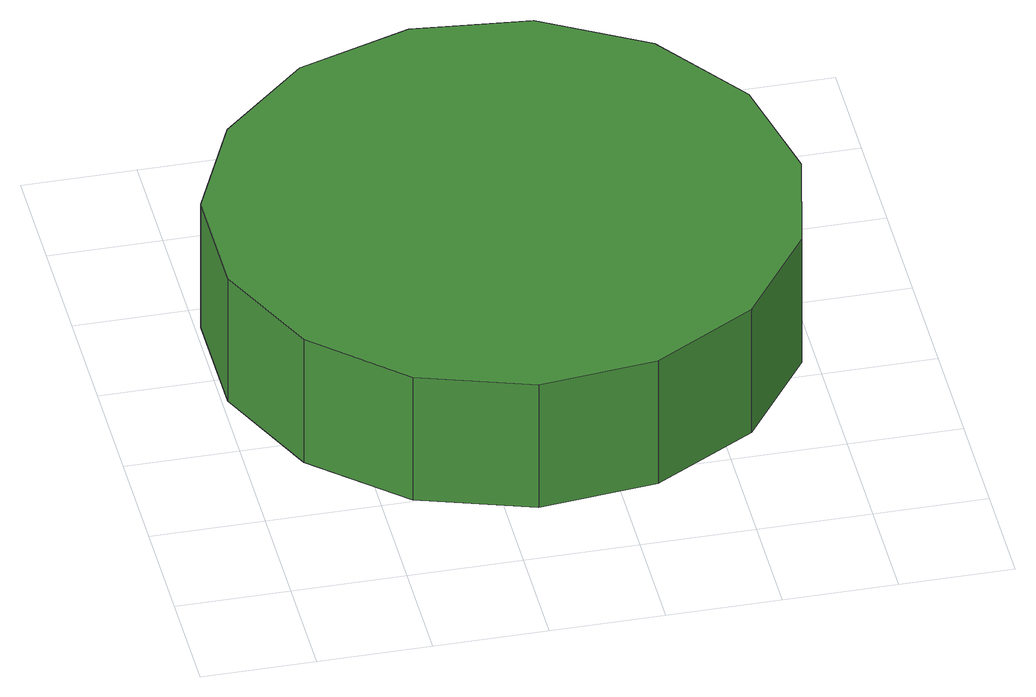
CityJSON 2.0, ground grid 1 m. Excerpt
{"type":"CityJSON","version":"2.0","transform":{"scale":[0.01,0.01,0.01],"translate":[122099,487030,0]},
"CityObjects":{
"tree1":{"type":"SolitaryVegetationObject","attributes":{"function":"something"},"geometry":[{"type":"MultiSurface","lod":"1","boundaries":[[[0,1,2,3,4,5,6,7,8,9,10,11,12,13,14]],[[15,16,17,18,19,20,21,22,23,24,25,26,27,28,29]],[[0,29,28,1]],[[1,28,27,2]],[[2,27,26,3]],[[3,26,25,4]],[[4,25,24,5]],[[5,24,23,6]],[[6,23,22,7]],[[7,22,21,8]],[[8,21,20,9]],[[9,20,19,10]],[[10,19,18,11]],[[11,18,17,12]],[[12,17,16,13]],[[13,16,15,14]],[[14,15,29,0]]]}]}
},
"vertices":[
[509,322,198],[487,426,198],[425,512,198],[333,565,198],[228,576,198],[127,543,198],[49,472,198],[5,375,198],[5,270,198],[49,173,198],[127,102,198],[228,69,198],[333,80,198],[425,133,198],[487,219,198],[487,219,69],[425,133,69],[333,80,69],[228,69,69],[127,102,69],[49,173,69],[5,270,69],[5,375,69],[49,472,69],[127,543,69],[228,576,69],[333,565,69],[425,512,69],[487,426,69],[509,322,69]
]}
